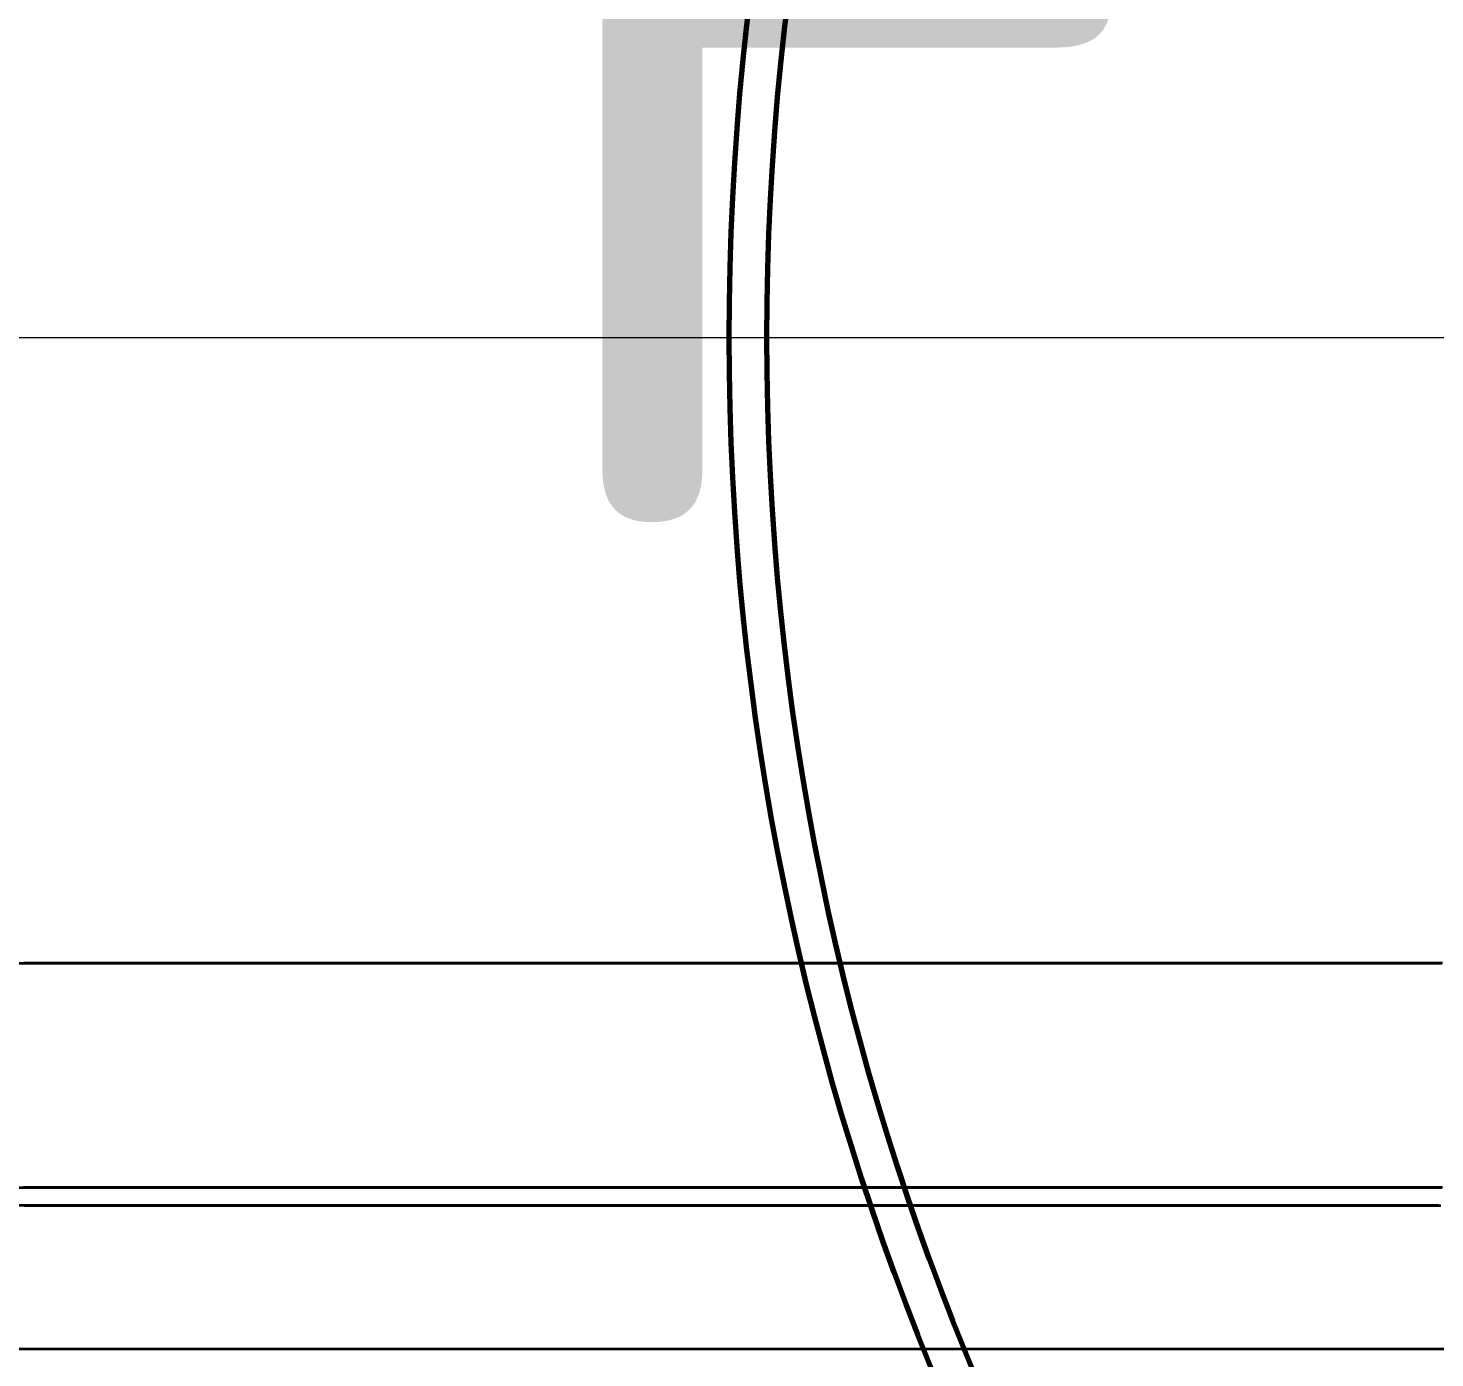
# Model space of a CAD drawing. Header units: millimetres. Extents: x 0 to 2382, y 0 to 420.
# Drawn here: x 299.89 to 307.34, y 224.6 to 231.64 of the extents above; entities that cross this region are included whole.
import ezdxf
from ezdxf.enums import TextEntityAlignment as Align

# ---------------------------------------------------------------- set-up
doc = ezdxf.new("R2010")
doc.units = ezdxf.units.MM
doc.linetypes.add('IRAM-E-TRAZOS', pattern=[5, 4, -1])
doc.linetypes.add('IRAM-F-TRAZO-PUNTO', pattern=[20, 15, -2, 1, -2])
for name, color, linetype, lineweight in [('01-VISIBLE', 7, 'CONTINUOUS', 70), ('02-OCULTA', 4, 'IRAM-E-TRAZOS', 35), ('03-EJE', 1, 'IRAM-F-TRAZO-PUNTO', 18), ('04-COTA', 3, 'CONTINUOUS', 18), ('06-TEXTO', 7, 'CONTINUOUS', 25)]:
    doc.layers.add(name, color=color, linetype=linetype, lineweight=lineweight)
doc.styles.add('ISO3098', font='isocpeur.ttf')
doc.dimstyles.new('FLAMA-IRAM', dxfattribs={"dimtxt": 3.5, "dimasz": 3.5, "dimexe": 2, "dimexo": 1.5, "dimgap": 1, "dimtad": 1, "dimdec": 1, "dimtxsty": 'ISO3098', "dimblk": 'IRAM_FLECHA', "dimblk1": 'IRAM_FLECHA', "dimblk2": 'IRAM_FLECHA', "dimcen": 2.5, "dimclrd": 256, "dimclre": 256, "dimclrt": 256, "dimazin": 3, "dimtfac": 1, "dimtmove": 0, "dimatfit": 3, "dimlwd": 18, "dimlwe": 18})

# ---------------------------------------------------------------- blocks, each defined once
blk = doc.blocks.new('IRAM_FLECHA')
blk.add_solid([(0, 0), (-1, 0.125), (-1, -0.125)])

msp = doc.modelspace()

# ---------------------------------------------------------------- linework, layer by layer
at = {"layer": '01-VISIBLE'}
for radius in [20, 14.4, 14.2]:
    msp.add_circle((318, 230), radius, dxfattribs=at)
at = {"layer": '02-OCULTA'}
for points in [[(299.8282, 226.6875), (299.921, 226.6875), (300.0137, 226.6875), (300.1065, 226.6875), (300.1992, 226.6875), (300.292, 226.6875), (300.3847, 226.6875), (300.4775, 226.6875), (300.5702, 226.6875), (300.663, 226.6875), (300.7557, 226.6875), (300.8485, 226.6875), (300.9412, 226.6875), (301.034, 226.6875), (301.1267, 226.6875), (301.2195, 226.6875), (301.3122, 226.6875), (301.405, 226.6875), (301.4977, 226.6875), (301.5905, 226.6875), (301.6832, 226.6875), (301.776, 226.6875), (301.8687, 226.6875), (301.9615, 226.6875), (302.0542, 226.6875), (302.147, 226.6875), (302.2397, 226.6875), (302.3325, 226.6875), (302.4252, 226.6875), (302.518, 226.6875), (302.6107, 226.6875), (302.7035, 226.6875), (302.7962, 226.6875), (302.889, 226.6875), (302.9817, 226.6875), (303.0745, 226.6875), (303.1672, 226.6875), (303.26, 226.6875), (303.3527, 226.6875), (303.4455, 226.6875), (303.5382, 226.6875), (303.631, 226.6875), (303.7237, 226.6875), (303.8165, 226.6875), (303.9092, 226.6875), (304.002, 226.6875), (304.0947, 226.6875), (304.1875, 226.6875), (304.2802, 226.6875), (304.373, 226.6875), (304.4657, 226.6875), (304.5585, 226.6875), (304.6512, 226.6875), (304.744, 226.6875), (304.8367, 226.6875), (304.9295, 226.6875), (305.0222, 226.6875), (305.115, 226.6875), (305.2077, 226.6875), (305.3005, 226.6875), (305.3932, 226.6875), (305.486, 226.6875), (305.5787, 226.6875), (305.6715, 226.6875), (305.7642, 226.6875), (305.857, 226.6875), (305.9497, 226.6875), (306.0425, 226.6875), (306.1352, 226.6875), (306.228, 226.6875), (306.3207, 226.6875), (306.4135, 226.6875), (306.5062, 226.6875), (306.599, 226.6875), (306.6917, 226.6875), (306.7845, 226.6875), (306.8772, 226.6875), (306.97, 226.6875), (307.0627, 226.6875), (307.1555, 226.6875), (307.2482, 226.6875), (307.341, 226.6875)], [(299.859, 226.6875), (299.9541, 226.6875), (300.0492, 226.6875), (300.1444, 226.6875), (300.2395, 226.6875), (300.3346, 226.6875), (300.4297, 226.6875), (300.5249, 226.6875), (300.62, 226.6875), (300.7151, 226.6875), (300.8102, 226.6875), (300.9054, 226.6875), (301.0005, 226.6875), (301.0956, 226.6875), (301.1907, 226.6875), (301.2859, 226.6875), (301.381, 226.6875), (301.4761, 226.6875), (301.5712, 226.6875), (301.6664, 226.6875), (301.7615, 226.6875), (301.8566, 226.6875), (301.9517, 226.6875), (302.0469, 226.6875), (302.142, 226.6875), (302.2371, 226.6875), (302.3322, 226.6875), (302.4274, 226.6875), (302.5225, 226.6875), (302.6176, 226.6875), (302.7127, 226.6875), (302.8079, 226.6875), (302.903, 226.6875), (302.9981, 226.6875), (303.0932, 226.6875), (303.1884, 226.6875), (303.2835, 226.6875), (303.3786, 226.6875), (303.4737, 226.6875), (303.5689, 226.6875), (303.664, 226.6875), (303.7591, 226.6875), (303.8542, 226.6875), (303.9494, 226.6875), (304.0445, 226.6875), (304.1396, 226.6875), (304.2347, 226.6875), (304.3299, 226.6875), (304.425, 226.6875), (304.5201, 226.6875), (304.6152, 226.6875), (304.7104, 226.6875), (304.8055, 226.6875), (304.9006, 226.6875), (304.9957, 226.6875), (305.0909, 226.6875), (305.186, 226.6875), (305.2811, 226.6875), (305.3762, 226.6875), (305.4714, 226.6875), (305.5665, 226.6875), (305.6616, 226.6875), (305.7567, 226.6875), (305.8519, 226.6875), (305.947, 226.6875), (306.0421, 226.6875), (306.1372, 226.6875), (306.2324, 226.6875), (306.3275, 226.6875), (306.4226, 226.6875), (306.5177, 226.6875), (306.6129, 226.6875), (306.708, 226.6875), (306.8031, 226.6875), (306.8982, 226.6875), (306.9934, 226.6875), (307.0885, 226.6875), (307.1836, 226.6875), (307.2787, 226.6875), (307.3739, 226.6875)], [(307.3625, 226.6875), (307.3125, 226.6875), (307.2625, 226.6875), (307.2125, 226.6875), (307.1625, 226.6875), (307.1125, 226.6875), (307.0625, 226.6875), (307.0125, 226.6875), (306.9625, 226.6875), (306.9125, 226.6875), (306.8625, 226.6875), (306.8125, 226.6875), (306.7625, 226.6875), (306.7125, 226.6875), (306.6625, 226.6875), (306.6125, 226.6875), (306.5625, 226.6875), (306.5125, 226.6875), (306.4625, 226.6875), (306.4125, 226.6875), (306.3625, 226.6875), (306.3125, 226.6875), (306.2625, 226.6875), (306.2125, 226.6875), (306.1625, 226.6875), (306.1125, 226.6875), (306.0625, 226.6875), (306.0125, 226.6875), (305.9625, 226.6875), (305.9125, 226.6875), (305.8625, 226.6875), (305.8125, 226.6875), (305.7625, 226.6875), (305.7125, 226.6875), (305.6625, 226.6875), (305.6125, 226.6875), (305.5625, 226.6875), (305.5125, 226.6875), (305.4625, 226.6875), (305.4125, 226.6875), (305.3625, 226.6875), (305.3125, 226.6875), (305.2625, 226.6875), (305.2125, 226.6875), (305.1625, 226.6875), (305.1125, 226.6875), (305.0625, 226.6875), (305.0125, 226.6875), (304.9625, 226.6875), (304.9125, 226.6875), (304.8625, 226.6875), (304.8125, 226.6875), (304.7625, 226.6875), (304.7125, 226.6875), (304.6625, 226.6875), (304.6125, 226.6875), (304.5625, 226.6875), (304.5125, 226.6875), (304.4625, 226.6875), (304.4125, 226.6875), (304.3625, 226.6875), (304.3125, 226.6875), (304.2625, 226.6875), (304.2125, 226.6875), (304.1625, 226.6875), (304.1125, 226.6875), (304.0625, 226.6875), (304.0125, 226.6875), (303.9625, 226.6875), (303.9125, 226.6875), (303.8625, 226.6875), (303.8125, 226.6875), (303.7625, 226.6875), (303.7125, 226.6875), (303.6625, 226.6875), (303.6125, 226.6875), (303.5625, 226.6875), (303.5125, 226.6875), (303.4625, 226.6875), (303.4125, 226.6875), (303.3625, 226.6875), (303.3125, 226.6875), (303.2625, 226.6875), (303.2125, 226.6875), (303.1625, 226.6875), (303.1125, 226.6875), (303.0625, 226.6875), (303.0125, 226.6875), (302.9625, 226.6875), (302.9125, 226.6875), (302.8625, 226.6875), (302.8125, 226.6875), (302.7625, 226.6875), (302.7125, 226.6875), (302.6625, 226.6875), (302.6125, 226.6875), (302.5625, 226.6875), (302.5125, 226.6875), (302.4625, 226.6875), (302.4125, 226.6875), (302.3625, 226.6875), (302.3125, 226.6875), (302.2625, 226.6875), (302.2125, 226.6875), (302.1625, 226.6875), (302.1125, 226.6875), (302.0625, 226.6875), (302.0125, 226.6875), (301.9625, 226.6875), (301.9125, 226.6875), (301.8625, 226.6875), (301.8125, 226.6875), (301.7625, 226.6875), (301.7125, 226.6875), (301.6625, 226.6875), (301.6125, 226.6875), (301.5625, 226.6875), (301.5125, 226.6875), (301.4625, 226.6875), (301.4125, 226.6875), (301.3625, 226.6875), (301.3125, 226.6875), (301.2625, 226.6875), (301.2125, 226.6875), (301.1625, 226.6875), (301.1125, 226.6875), (301.0625, 226.6875), (301.0125, 226.6875), (300.9625, 226.6875), (300.9125, 226.6875), (300.8625, 226.6875), (300.8125, 226.6875), (300.7625, 226.6875), (300.7125, 226.6875), (300.6625, 226.6875), (300.6125, 226.6875), (300.5625, 226.6875), (300.5125, 226.6875), (300.4625, 226.6875), (300.4125, 226.6875), (300.3625, 226.6875), (300.3125, 226.6875), (300.2625, 226.6875), (300.2125, 226.6875), (300.1625, 226.6875), (300.1125, 226.6875), (300.0625, 226.6875), (300.0125, 226.6875), (299.9625, 226.6875), (299.9125, 226.6875), (299.8625, 226.6875)], [(307.3789, 226.6875), (307.3288, 226.6875), (307.2787, 226.6875), (307.2287, 226.6875), (307.1786, 226.6875), (307.1286, 226.6875), (307.0785, 226.6875), (307.0284, 226.6875), (306.9784, 226.6875), (306.9283, 226.6875), (306.8782, 226.6875), (306.8282, 226.6875), (306.7781, 226.6875), (306.728, 226.6875), (306.678, 226.6875), (306.6279, 226.6875), (306.5778, 226.6875), (306.5278, 226.6875), (306.4777, 226.6875), (306.4276, 226.6875), (306.3776, 226.6875), (306.3275, 226.6875), (306.2774, 226.6875), (306.2274, 226.6875), (306.1773, 226.6875), (306.1272, 226.6875), (306.0772, 226.6875), (306.0271, 226.6875), (305.977, 226.6875), (305.927, 226.6875), (305.8769, 226.6875), (305.8268, 226.6875), (305.7768, 226.6875), (305.7267, 226.6875), (305.6766, 226.6875), (305.6266, 226.6875), (305.5765, 226.6875), (305.5264, 226.6875), (305.4764, 226.6875), (305.4263, 226.6875), (305.3762, 226.6875), (305.3262, 226.6875), (305.2761, 226.6875), (305.2261, 226.6875), (305.176, 226.6875), (305.1259, 226.6875), (305.0759, 226.6875), (305.0258, 226.6875), (304.9757, 226.6875), (304.9257, 226.6875), (304.8756, 226.6875), (304.8255, 226.6875), (304.7755, 226.6875), (304.7254, 226.6875), (304.6753, 226.6875), (304.6253, 226.6875), (304.5752, 226.6875), (304.5251, 226.6875), (304.4751, 226.6875), (304.425, 226.6875), (304.3749, 226.6875), (304.3249, 226.6875), (304.2748, 226.6875), (304.2247, 226.6875), (304.1747, 226.6875), (304.1246, 226.6875), (304.0745, 226.6875), (304.0245, 226.6875), (303.9744, 226.6875), (303.9243, 226.6875), (303.8743, 226.6875), (303.8242, 226.6875), (303.7741, 226.6875), (303.7241, 226.6875), (303.674, 226.6875), (303.6239, 226.6875), (303.5739, 226.6875), (303.5238, 226.6875), (303.4737, 226.6875), (303.4237, 226.6875), (303.3736, 226.6875), (303.3236, 226.6875), (303.2735, 226.6875), (303.2234, 226.6875), (303.1734, 226.6875), (303.1233, 226.6875), (303.0732, 226.6875), (303.0232, 226.6875), (302.9731, 226.6875), (302.923, 226.6875), (302.873, 226.6875), (302.8229, 226.6875), (302.7728, 226.6875), (302.7228, 226.6875), (302.6727, 226.6875), (302.6226, 226.6875), (302.5726, 226.6875), (302.5225, 226.6875), (302.4724, 226.6875), (302.4224, 226.6875), (302.3723, 226.6875), (302.3222, 226.6875), (302.2722, 226.6875), (302.2221, 226.6875), (302.172, 226.6875), (302.122, 226.6875), (302.0719, 226.6875), (302.0218, 226.6875), (301.9718, 226.6875), (301.9217, 226.6875), (301.8716, 226.6875), (301.8216, 226.6875), (301.7715, 226.6875), (301.7214, 226.6875), (301.6714, 226.6875), (301.6213, 226.6875), (301.5712, 226.6875), (301.5212, 226.6875), (301.4711, 226.6875), (301.4211, 226.6875), (301.371, 226.6875), (301.3209, 226.6875), (301.2709, 226.6875), (301.2208, 226.6875), (301.1707, 226.6875), (301.1207, 226.6875), (301.0706, 226.6875), (301.0205, 226.6875), (300.9705, 226.6875), (300.9204, 226.6875), (300.8703, 226.6875), (300.8203, 226.6875), (300.7702, 226.6875), (300.7201, 226.6875), (300.6701, 226.6875), (300.62, 226.6875), (300.5699, 226.6875), (300.5199, 226.6875), (300.4698, 226.6875), (300.4197, 226.6875), (300.3697, 226.6875), (300.3196, 226.6875), (300.2695, 226.6875), (300.2195, 226.6875), (300.1694, 226.6875), (300.1193, 226.6875), (300.0693, 226.6875), (300.0192, 226.6875), (299.9691, 226.6875), (299.9191, 226.6875), (299.869, 226.6875)], [(299.8282, 225.5), (299.921, 225.5), (300.0137, 225.5), (300.1065, 225.5), (300.1992, 225.5), (300.292, 225.5), (300.3847, 225.5), (300.4775, 225.5), (300.5702, 225.5), (300.663, 225.5), (300.7557, 225.5), (300.8485, 225.5), (300.9412, 225.5), (301.034, 225.5), (301.1267, 225.5), (301.2195, 225.5), (301.3122, 225.5), (301.405, 225.5), (301.4977, 225.5), (301.5905, 225.5), (301.6832, 225.5), (301.776, 225.5), (301.8687, 225.5), (301.9615, 225.5), (302.0542, 225.5), (302.147, 225.5), (302.2397, 225.5), (302.3325, 225.5), (302.4252, 225.5), (302.518, 225.5), (302.6107, 225.5), (302.7035, 225.5), (302.7962, 225.5), (302.889, 225.5), (302.9817, 225.5), (303.0745, 225.5), (303.1672, 225.5), (303.26, 225.5), (303.3527, 225.5), (303.4455, 225.5), (303.5382, 225.5), (303.631, 225.5), (303.7237, 225.5), (303.8165, 225.5), (303.9092, 225.5), (304.002, 225.5), (304.0947, 225.5), (304.1875, 225.5), (304.2802, 225.5), (304.373, 225.5), (304.4657, 225.5), (304.5585, 225.5), (304.6512, 225.5), (304.744, 225.5), (304.8367, 225.5), (304.9295, 225.5), (305.0222, 225.5), (305.115, 225.5), (305.2077, 225.5), (305.3005, 225.5), (305.3932, 225.5), (305.486, 225.5), (305.5787, 225.5), (305.6715, 225.5), (305.7642, 225.5), (305.857, 225.5), (305.9497, 225.5), (306.0425, 225.5), (306.1352, 225.5), (306.228, 225.5), (306.3207, 225.5), (306.4135, 225.5), (306.5062, 225.5), (306.599, 225.5), (306.6917, 225.5), (306.7845, 225.5), (306.8772, 225.5), (306.97, 225.5), (307.0627, 225.5), (307.1555, 225.5), (307.2482, 225.5), (307.341, 225.5)], [(299.859, 225.5), (299.9541, 225.5), (300.0492, 225.5), (300.1444, 225.5), (300.2395, 225.5), (300.3346, 225.5), (300.4297, 225.5), (300.5249, 225.5), (300.62, 225.5), (300.7151, 225.5), (300.8102, 225.5), (300.9054, 225.5), (301.0005, 225.5), (301.0956, 225.5), (301.1907, 225.5), (301.2859, 225.5), (301.381, 225.5), (301.4761, 225.5), (301.5712, 225.5), (301.6664, 225.5), (301.7615, 225.5), (301.8566, 225.5), (301.9517, 225.5), (302.0469, 225.5), (302.142, 225.5), (302.2371, 225.5), (302.3322, 225.5), (302.4274, 225.5), (302.5225, 225.5), (302.6176, 225.5), (302.7127, 225.5), (302.8079, 225.5), (302.903, 225.5), (302.9981, 225.5), (303.0932, 225.5), (303.1884, 225.5), (303.2835, 225.5), (303.3786, 225.5), (303.4737, 225.5), (303.5689, 225.5), (303.664, 225.5), (303.7591, 225.5), (303.8542, 225.5), (303.9494, 225.5), (304.0445, 225.5), (304.1396, 225.5), (304.2347, 225.5), (304.3299, 225.5), (304.425, 225.5), (304.5201, 225.5), (304.6152, 225.5), (304.7104, 225.5), (304.8055, 225.5), (304.9006, 225.5), (304.9957, 225.5), (305.0909, 225.5), (305.186, 225.5), (305.2811, 225.5), (305.3762, 225.5), (305.4714, 225.5), (305.5665, 225.5), (305.6616, 225.5), (305.7567, 225.5), (305.8519, 225.5), (305.947, 225.5), (306.0421, 225.5), (306.1372, 225.5), (306.2324, 225.5), (306.3275, 225.5), (306.4226, 225.5), (306.5177, 225.5), (306.6129, 225.5), (306.708, 225.5), (306.8031, 225.5), (306.8982, 225.5), (306.9934, 225.5), (307.0885, 225.5), (307.1836, 225.5), (307.2787, 225.5), (307.3739, 225.5)], [(299.859, 225.5), (299.9541, 225.5), (300.0492, 225.5), (300.1444, 225.5), (300.2395, 225.5), (300.3346, 225.5), (300.4297, 225.5), (300.5249, 225.5), (300.62, 225.5), (300.7151, 225.5), (300.8102, 225.5), (300.9054, 225.5), (301.0005, 225.5), (301.0956, 225.5), (301.1907, 225.5), (301.2859, 225.5), (301.381, 225.5), (301.4761, 225.5), (301.5712, 225.5), (301.6664, 225.5), (301.7615, 225.5), (301.8566, 225.5), (301.9517, 225.5), (302.0469, 225.5), (302.142, 225.5), (302.2371, 225.5), (302.3322, 225.5), (302.4274, 225.5), (302.5225, 225.5), (302.6176, 225.5), (302.7127, 225.5), (302.8079, 225.5), (302.903, 225.5), (302.9981, 225.5), (303.0932, 225.5), (303.1884, 225.5), (303.2835, 225.5), (303.3786, 225.5), (303.4737, 225.5), (303.5689, 225.5), (303.664, 225.5), (303.7591, 225.5), (303.8542, 225.5), (303.9494, 225.5), (304.0445, 225.5), (304.1396, 225.5), (304.2347, 225.5), (304.3299, 225.5), (304.425, 225.5), (304.5201, 225.5), (304.6152, 225.5), (304.7104, 225.5), (304.8055, 225.5), (304.9006, 225.5), (304.9957, 225.5), (305.0909, 225.5), (305.186, 225.5), (305.2811, 225.5), (305.3762, 225.5), (305.4714, 225.5), (305.5665, 225.5), (305.6616, 225.5), (305.7567, 225.5), (305.8519, 225.5), (305.947, 225.5), (306.0421, 225.5), (306.1372, 225.5), (306.2324, 225.5), (306.3275, 225.5), (306.4226, 225.5), (306.5177, 225.5), (306.6129, 225.5), (306.708, 225.5), (306.8031, 225.5), (306.8982, 225.5), (306.9934, 225.5), (307.0885, 225.5), (307.1836, 225.5), (307.2787, 225.5), (307.3739, 225.5)], [(307.3625, 225.5), (307.3125, 225.5), (307.2625, 225.5), (307.2125, 225.5), (307.1625, 225.5), (307.1125, 225.5), (307.0625, 225.5), (307.0125, 225.5), (306.9625, 225.5), (306.9125, 225.5), (306.8625, 225.5), (306.8125, 225.5), (306.7625, 225.5), (306.7125, 225.5), (306.6625, 225.5), (306.6125, 225.5), (306.5625, 225.5), (306.5125, 225.5), (306.4625, 225.5), (306.4125, 225.5), (306.3625, 225.5), (306.3125, 225.5), (306.2625, 225.5), (306.2125, 225.5), (306.1625, 225.5), (306.1125, 225.5), (306.0625, 225.5), (306.0125, 225.5), (305.9625, 225.5), (305.9125, 225.5), (305.8625, 225.5), (305.8125, 225.5), (305.7625, 225.5), (305.7125, 225.5), (305.6625, 225.5), (305.6125, 225.5), (305.5625, 225.5), (305.5125, 225.5), (305.4625, 225.5), (305.4125, 225.5), (305.3625, 225.5), (305.3125, 225.5), (305.2625, 225.5), (305.2125, 225.5), (305.1625, 225.5), (305.1125, 225.5), (305.0625, 225.5), (305.0125, 225.5), (304.9625, 225.5), (304.9125, 225.5), (304.8625, 225.5), (304.8125, 225.5), (304.7625, 225.5), (304.7125, 225.5), (304.6625, 225.5), (304.6125, 225.5), (304.5625, 225.5), (304.5125, 225.5), (304.4625, 225.5), (304.4125, 225.5), (304.3625, 225.5), (304.3125, 225.5), (304.2625, 225.5), (304.2125, 225.5), (304.1625, 225.5), (304.1125, 225.5), (304.0625, 225.5), (304.0125, 225.5), (303.9625, 225.5), (303.9125, 225.5), (303.8625, 225.5), (303.8125, 225.5), (303.7625, 225.5), (303.7125, 225.5), (303.6625, 225.5), (303.6125, 225.5), (303.5625, 225.5), (303.5125, 225.5), (303.4625, 225.5), (303.4125, 225.5), (303.3625, 225.5), (303.3125, 225.5), (303.2625, 225.5), (303.2125, 225.5), (303.1625, 225.5), (303.1125, 225.5), (303.0625, 225.5), (303.0125, 225.5), (302.9625, 225.5), (302.9125, 225.5), (302.8625, 225.5), (302.8125, 225.5), (302.7625, 225.5), (302.7125, 225.5), (302.6625, 225.5), (302.6125, 225.5), (302.5625, 225.5), (302.5125, 225.5), (302.4625, 225.5), (302.4125, 225.5), (302.3625, 225.5), (302.3125, 225.5), (302.2625, 225.5), (302.2125, 225.5), (302.1625, 225.5), (302.1125, 225.5), (302.0625, 225.5), (302.0125, 225.5), (301.9625, 225.5), (301.9125, 225.5), (301.8625, 225.5), (301.8125, 225.5), (301.7625, 225.5), (301.7125, 225.5), (301.6625, 225.5), (301.6125, 225.5), (301.5625, 225.5), (301.5125, 225.5), (301.4625, 225.5), (301.4125, 225.5), (301.3625, 225.5), (301.3125, 225.5), (301.2625, 225.5), (301.2125, 225.5), (301.1625, 225.5), (301.1125, 225.5), (301.0625, 225.5), (301.0125, 225.5), (300.9625, 225.5), (300.9125, 225.5), (300.8625, 225.5), (300.8125, 225.5), (300.7625, 225.5), (300.7125, 225.5), (300.6625, 225.5), (300.6125, 225.5), (300.5625, 225.5), (300.5125, 225.5), (300.4625, 225.5), (300.4125, 225.5), (300.3625, 225.5), (300.3125, 225.5), (300.2625, 225.5), (300.2125, 225.5), (300.1625, 225.5), (300.1125, 225.5), (300.0625, 225.5), (300.0125, 225.5), (299.9625, 225.5), (299.9125, 225.5), (299.8625, 225.5)], [(307.3625, 225.5), (307.3125, 225.5), (307.2625, 225.5), (307.2125, 225.5), (307.1625, 225.5), (307.1125, 225.5), (307.0625, 225.5), (307.0125, 225.5), (306.9625, 225.5), (306.9125, 225.5), (306.8625, 225.5), (306.8125, 225.5), (306.7625, 225.5), (306.7125, 225.5), (306.6625, 225.5), (306.6125, 225.5), (306.5625, 225.5), (306.5125, 225.5), (306.4625, 225.5), (306.4125, 225.5), (306.3625, 225.5), (306.3125, 225.5), (306.2625, 225.5), (306.2125, 225.5), (306.1625, 225.5), (306.1125, 225.5), (306.0625, 225.5), (306.0125, 225.5), (305.9625, 225.5), (305.9125, 225.5), (305.8625, 225.5), (305.8125, 225.5), (305.7625, 225.5), (305.7125, 225.5), (305.6625, 225.5), (305.6125, 225.5), (305.5625, 225.5), (305.5125, 225.5), (305.4625, 225.5), (305.4125, 225.5), (305.3625, 225.5), (305.3125, 225.5), (305.2625, 225.5), (305.2125, 225.5), (305.1625, 225.5), (305.1125, 225.5), (305.0625, 225.5), (305.0125, 225.5), (304.9625, 225.5), (304.9125, 225.5), (304.8625, 225.5), (304.8125, 225.5), (304.7625, 225.5), (304.7125, 225.5), (304.6625, 225.5), (304.6125, 225.5), (304.5625, 225.5), (304.5125, 225.5), (304.4625, 225.5), (304.4125, 225.5), (304.3625, 225.5), (304.3125, 225.5), (304.2625, 225.5), (304.2125, 225.5), (304.1625, 225.5), (304.1125, 225.5), (304.0625, 225.5), (304.0125, 225.5), (303.9625, 225.5), (303.9125, 225.5), (303.8625, 225.5), (303.8125, 225.5), (303.7625, 225.5), (303.7125, 225.5), (303.6625, 225.5), (303.6125, 225.5), (303.5625, 225.5), (303.5125, 225.5), (303.4625, 225.5), (303.4125, 225.5), (303.3625, 225.5), (303.3125, 225.5), (303.2625, 225.5), (303.2125, 225.5), (303.1625, 225.5), (303.1125, 225.5), (303.0625, 225.5), (303.0125, 225.5), (302.9625, 225.5), (302.9125, 225.5), (302.8625, 225.5), (302.8125, 225.5), (302.7625, 225.5), (302.7125, 225.5), (302.6625, 225.5), (302.6125, 225.5), (302.5625, 225.5), (302.5125, 225.5), (302.4625, 225.5), (302.4125, 225.5), (302.3625, 225.5), (302.3125, 225.5), (302.2625, 225.5), (302.2125, 225.5), (302.1625, 225.5), (302.1125, 225.5), (302.0625, 225.5), (302.0125, 225.5), (301.9625, 225.5), (301.9125, 225.5), (301.8625, 225.5), (301.8125, 225.5), (301.7625, 225.5), (301.7125, 225.5), (301.6625, 225.5), (301.6125, 225.5), (301.5625, 225.5), (301.5125, 225.5), (301.4625, 225.5), (301.4125, 225.5), (301.3625, 225.5), (301.3125, 225.5), (301.2625, 225.5), (301.2125, 225.5), (301.1625, 225.5), (301.1125, 225.5), (301.0625, 225.5), (301.0125, 225.5), (300.9625, 225.5), (300.9125, 225.5), (300.8625, 225.5), (300.8125, 225.5), (300.7625, 225.5), (300.7125, 225.5), (300.6625, 225.5), (300.6125, 225.5), (300.5625, 225.5), (300.5125, 225.5), (300.4625, 225.5), (300.4125, 225.5), (300.3625, 225.5), (300.3125, 225.5), (300.2625, 225.5), (300.2125, 225.5), (300.1625, 225.5), (300.1125, 225.5), (300.0625, 225.5), (300.0125, 225.5), (299.9625, 225.5), (299.9125, 225.5), (299.8625, 225.5)], [(299.8671, 225.5), (299.9172, 225.5), (299.9674, 225.5), (300.0175, 225.5), (300.0677, 225.5), (300.1178, 225.5), (300.168, 225.5), (300.2182, 225.5), (300.2683, 225.5), (300.3185, 225.5), (300.3686, 225.5), (300.4188, 225.5), (300.4689, 225.5), (300.5191, 225.5), (300.5692, 225.5), (300.6194, 225.5), (300.6696, 225.5), (300.7197, 225.5), (300.7699, 225.5), (300.82, 225.5), (300.8702, 225.5), (300.9203, 225.5), (300.9705, 225.5), (301.0207, 225.5), (301.0708, 225.5), (301.121, 225.5), (301.1711, 225.5), (301.2213, 225.5), (301.2714, 225.5), (301.3216, 225.5), (301.3718, 225.5), (301.4219, 225.5), (301.4721, 225.5), (301.5222, 225.5), (301.5724, 225.5), (301.6225, 225.5), (301.6727, 225.5), (301.7229, 225.5), (301.773, 225.5), (301.8232, 225.5), (301.8733, 225.5), (301.9235, 225.5), (301.9736, 225.5), (302.0238, 225.5), (302.074, 225.5), (302.1241, 225.5), (302.1743, 225.5), (302.2244, 225.5), (302.2746, 225.5), (302.3247, 225.5), (302.3749, 225.5), (302.425, 225.5), (302.4752, 225.5), (302.5254, 225.5), (302.5755, 225.5), (302.6257, 225.5), (302.6758, 225.5), (302.726, 225.5), (302.7761, 225.5), (302.8263, 225.5), (302.8765, 225.5), (302.9266, 225.5), (302.9768, 225.5), (303.0269, 225.5), (303.0771, 225.5), (303.1272, 225.5), (303.1774, 225.5), (303.2276, 225.5), (303.2777, 225.5), (303.3279, 225.5), (303.378, 225.5), (303.4282, 225.5), (303.4783, 225.5), (303.5285, 225.5), (303.5787, 225.5), (303.6288, 225.5), (303.679, 225.5), (303.7291, 225.5), (303.7793, 225.5), (303.8294, 225.5), (303.8796, 225.5), (303.9297, 225.5), (303.9799, 225.5), (304.0301, 225.5), (304.0802, 225.5), (304.1304, 225.5), (304.1805, 225.5), (304.2307, 225.5), (304.2808, 225.5), (304.331, 225.5), (304.3812, 225.5), (304.4313, 225.5), (304.4815, 225.5), (304.5316, 225.5), (304.5818, 225.5), (304.6319, 225.5), (304.6821, 225.5), (304.7323, 225.5), (304.7824, 225.5), (304.8326, 225.5), (304.8827, 225.5), (304.9329, 225.5), (304.983, 225.5), (305.0332, 225.5), (305.0834, 225.5), (305.1335, 225.5), (305.1837, 225.5), (305.2338, 225.5), (305.284, 225.5), (305.3341, 225.5), (305.3843, 225.5), (305.4344, 225.5), (305.4846, 225.5), (305.5348, 225.5), (305.5849, 225.5), (305.6351, 225.5), (305.6852, 225.5), (305.7354, 225.5), (305.7855, 225.5), (305.8357, 225.5), (305.8859, 225.5), (305.936, 225.5), (305.9862, 225.5), (306.0363, 225.5), (306.0865, 225.5), (306.1366, 225.5), (306.1868, 225.5), (306.237, 225.5), (306.2871, 225.5), (306.3373, 225.5), (306.3874, 225.5), (306.4376, 225.5), (306.4877, 225.5), (306.5379, 225.5), (306.5881, 225.5), (306.6382, 225.5), (306.6884, 225.5), (306.7385, 225.5), (306.7887, 225.5), (306.8388, 225.5), (306.889, 225.5), (306.9392, 225.5), (306.9893, 225.5), (307.0395, 225.5), (307.0896, 225.5), (307.1398, 225.5), (307.1899, 225.5), (307.2401, 225.5), (307.2902, 225.5), (307.3404, 225.5)], [(307.3789, 225.5), (307.3288, 225.5), (307.2787, 225.5), (307.2287, 225.5), (307.1786, 225.5), (307.1286, 225.5), (307.0785, 225.5), (307.0284, 225.5), (306.9784, 225.5), (306.9283, 225.5), (306.8782, 225.5), (306.8282, 225.5), (306.7781, 225.5), (306.728, 225.5), (306.678, 225.5), (306.6279, 225.5), (306.5778, 225.5), (306.5278, 225.5), (306.4777, 225.5), (306.4276, 225.5), (306.3776, 225.5), (306.3275, 225.5), (306.2774, 225.5), (306.2274, 225.5), (306.1773, 225.5), (306.1272, 225.5), (306.0772, 225.5), (306.0271, 225.5), (305.977, 225.5), (305.927, 225.5), (305.8769, 225.5), (305.8268, 225.5), (305.7768, 225.5), (305.7267, 225.5), (305.6766, 225.5), (305.6266, 225.5), (305.5765, 225.5), (305.5264, 225.5), (305.4764, 225.5), (305.4263, 225.5), (305.3762, 225.5), (305.3262, 225.5), (305.2761, 225.5), (305.2261, 225.5), (305.176, 225.5), (305.1259, 225.5), (305.0759, 225.5), (305.0258, 225.5), (304.9757, 225.5), (304.9257, 225.5), (304.8756, 225.5), (304.8255, 225.5), (304.7755, 225.5), (304.7254, 225.5), (304.6753, 225.5), (304.6253, 225.5), (304.5752, 225.5), (304.5251, 225.5), (304.4751, 225.5), (304.425, 225.5), (304.3749, 225.5), (304.3249, 225.5), (304.2748, 225.5), (304.2247, 225.5), (304.1747, 225.5), (304.1246, 225.5), (304.0745, 225.5), (304.0245, 225.5), (303.9744, 225.5), (303.9243, 225.5), (303.8743, 225.5), (303.8242, 225.5), (303.7741, 225.5), (303.7241, 225.5), (303.674, 225.5), (303.6239, 225.5), (303.5739, 225.5), (303.5238, 225.5), (303.4737, 225.5), (303.4237, 225.5), (303.3736, 225.5), (303.3236, 225.5), (303.2735, 225.5), (303.2234, 225.5), (303.1734, 225.5), (303.1233, 225.5), (303.0732, 225.5), (303.0232, 225.5), (302.9731, 225.5), (302.923, 225.5), (302.873, 225.5), (302.8229, 225.5), (302.7728, 225.5), (302.7228, 225.5), (302.6727, 225.5), (302.6226, 225.5), (302.5726, 225.5), (302.5225, 225.5), (302.4724, 225.5), (302.4224, 225.5), (302.3723, 225.5), (302.3222, 225.5), (302.2722, 225.5), (302.2221, 225.5), (302.172, 225.5), (302.122, 225.5), (302.0719, 225.5), (302.0218, 225.5), (301.9718, 225.5), (301.9217, 225.5), (301.8716, 225.5), (301.8216, 225.5), (301.7715, 225.5), (301.7214, 225.5), (301.6714, 225.5), (301.6213, 225.5), (301.5712, 225.5), (301.5212, 225.5), (301.4711, 225.5), (301.4211, 225.5), (301.371, 225.5), (301.3209, 225.5), (301.2709, 225.5), (301.2208, 225.5), (301.1707, 225.5), (301.1207, 225.5), (301.0706, 225.5), (301.0205, 225.5), (300.9705, 225.5), (300.9204, 225.5), (300.8703, 225.5), (300.8203, 225.5), (300.7702, 225.5), (300.7201, 225.5), (300.6701, 225.5), (300.62, 225.5), (300.5699, 225.5), (300.5199, 225.5), (300.4698, 225.5), (300.4197, 225.5), (300.3697, 225.5), (300.3196, 225.5), (300.2695, 225.5), (300.2195, 225.5), (300.1694, 225.5), (300.1193, 225.5), (300.0693, 225.5), (300.0192, 225.5), (299.9691, 225.5), (299.9191, 225.5), (299.869, 225.5)], [(307.3789, 225.5), (307.3288, 225.5), (307.2787, 225.5), (307.2287, 225.5), (307.1786, 225.5), (307.1286, 225.5), (307.0785, 225.5), (307.0284, 225.5), (306.9784, 225.5), (306.9283, 225.5), (306.8782, 225.5), (306.8282, 225.5), (306.7781, 225.5), (306.728, 225.5), (306.678, 225.5), (306.6279, 225.5), (306.5778, 225.5), (306.5278, 225.5), (306.4777, 225.5), (306.4276, 225.5), (306.3776, 225.5), (306.3275, 225.5), (306.2774, 225.5), (306.2274, 225.5), (306.1773, 225.5), (306.1272, 225.5), (306.0772, 225.5), (306.0271, 225.5), (305.977, 225.5), (305.927, 225.5), (305.8769, 225.5), (305.8268, 225.5), (305.7768, 225.5), (305.7267, 225.5), (305.6766, 225.5), (305.6266, 225.5), (305.5765, 225.5), (305.5264, 225.5), (305.4764, 225.5), (305.4263, 225.5), (305.3762, 225.5), (305.3262, 225.5), (305.2761, 225.5), (305.2261, 225.5), (305.176, 225.5), (305.1259, 225.5), (305.0759, 225.5), (305.0258, 225.5), (304.9757, 225.5), (304.9257, 225.5), (304.8756, 225.5), (304.8255, 225.5), (304.7755, 225.5), (304.7254, 225.5), (304.6753, 225.5), (304.6253, 225.5), (304.5752, 225.5), (304.5251, 225.5), (304.4751, 225.5), (304.425, 225.5), (304.3749, 225.5), (304.3249, 225.5), (304.2748, 225.5), (304.2247, 225.5), (304.1747, 225.5), (304.1246, 225.5), (304.0745, 225.5), (304.0245, 225.5), (303.9744, 225.5), (303.9243, 225.5), (303.8743, 225.5), (303.8242, 225.5), (303.7741, 225.5), (303.7241, 225.5), (303.674, 225.5), (303.6239, 225.5), (303.5739, 225.5), (303.5238, 225.5), (303.4737, 225.5), (303.4237, 225.5), (303.3736, 225.5), (303.3236, 225.5), (303.2735, 225.5), (303.2234, 225.5), (303.1734, 225.5), (303.1233, 225.5), (303.0732, 225.5), (303.0232, 225.5), (302.9731, 225.5), (302.923, 225.5), (302.873, 225.5), (302.8229, 225.5), (302.7728, 225.5), (302.7228, 225.5), (302.6727, 225.5), (302.6226, 225.5), (302.5726, 225.5), (302.5225, 225.5), (302.4724, 225.5), (302.4224, 225.5), (302.3723, 225.5), (302.3222, 225.5), (302.2722, 225.5), (302.2221, 225.5), (302.172, 225.5), (302.122, 225.5), (302.0719, 225.5), (302.0218, 225.5), (301.9718, 225.5), (301.9217, 225.5), (301.8716, 225.5), (301.8216, 225.5), (301.7715, 225.5), (301.7214, 225.5), (301.6714, 225.5), (301.6213, 225.5), (301.5712, 225.5), (301.5212, 225.5), (301.4711, 225.5), (301.4211, 225.5), (301.371, 225.5), (301.3209, 225.5), (301.2709, 225.5), (301.2208, 225.5), (301.1707, 225.5), (301.1207, 225.5), (301.0706, 225.5), (301.0205, 225.5), (300.9705, 225.5), (300.9204, 225.5), (300.8703, 225.5), (300.8203, 225.5), (300.7702, 225.5), (300.7201, 225.5), (300.6701, 225.5), (300.62, 225.5), (300.5699, 225.5), (300.5199, 225.5), (300.4698, 225.5), (300.4197, 225.5), (300.3697, 225.5), (300.3196, 225.5), (300.2695, 225.5), (300.2195, 225.5), (300.1694, 225.5), (300.1193, 225.5), (300.0693, 225.5), (300.0192, 225.5), (299.9691, 225.5), (299.9191, 225.5), (299.869, 225.5)], [(307.3576, 225.405), (307.3074, 225.405), (307.2573, 225.405), (307.2072, 225.405), (307.1571, 225.405), (307.1069, 225.405), (307.0568, 225.405), (307.0067, 225.405), (306.9565, 225.405), (306.9064, 225.405), (306.8563, 225.405), (306.8062, 225.405), (306.756, 225.405), (306.7059, 225.405), (306.6558, 225.405), (306.6056, 225.405), (306.5555, 225.405), (306.5054, 225.405), (306.4553, 225.405), (306.4051, 225.405), (306.355, 225.405), (306.3049, 225.405), (306.2547, 225.405), (306.2046, 225.405), (306.1545, 225.405), (306.1044, 225.405), (306.0542, 225.405), (306.0041, 225.405), (305.954, 225.405), (305.9038, 225.405), (305.8537, 225.405), (305.8036, 225.405), (305.7535, 225.405), (305.7033, 225.405), (305.6532, 225.405), (305.6031, 225.405), (305.553, 225.405), (305.5028, 225.405), (305.4527, 225.405), (305.4026, 225.405), (305.3524, 225.405), (305.3023, 225.405), (305.2522, 225.405), (305.2021, 225.405), (305.1519, 225.405), (305.1018, 225.405), (305.0517, 225.405), (305.0015, 225.405), (304.9514, 225.405), (304.9013, 225.405), (304.8512, 225.405), (304.801, 225.405), (304.7509, 225.405), (304.7008, 225.405), (304.6506, 225.405), (304.6005, 225.405), (304.5504, 225.405), (304.5003, 225.405), (304.4501, 225.405), (304.4, 225.405), (304.3499, 225.405), (304.2997, 225.405), (304.2496, 225.405), (304.1995, 225.405), (304.1494, 225.405), (304.0992, 225.405), (304.0491, 225.405), (303.999, 225.405), (303.9489, 225.405), (303.8987, 225.405), (303.8486, 225.405), (303.7985, 225.405), (303.7483, 225.405), (303.6982, 225.405), (303.6481, 225.405), (303.598, 225.405), (303.5478, 225.405), (303.4977, 225.405), (303.4476, 225.405), (303.3974, 225.405), (303.3473, 225.405), (303.2972, 225.405), (303.2471, 225.405), (303.1969, 225.405), (303.1468, 225.405), (303.0967, 225.405), (303.0465, 225.405), (302.9964, 225.405), (302.9463, 225.405), (302.8962, 225.405), (302.846, 225.405), (302.7959, 225.405), (302.7458, 225.405), (302.6956, 225.405), (302.6455, 225.405), (302.5954, 225.405), (302.5453, 225.405), (302.4951, 225.405), (302.445, 225.405), (302.3949, 225.405), (302.3447, 225.405), (302.2946, 225.405), (302.2445, 225.405), (302.1944, 225.405), (302.1442, 225.405), (302.0941, 225.405), (302.044, 225.405), (301.9939, 225.405), (301.9437, 225.405), (301.8936, 225.405), (301.8435, 225.405), (301.7933, 225.405), (301.7432, 225.405), (301.6931, 225.405), (301.643, 225.405), (301.5928, 225.405), (301.5427, 225.405), (301.4926, 225.405), (301.4424, 225.405), (301.3923, 225.405), (301.3422, 225.405), (301.2921, 225.405), (301.2419, 225.405), (301.1918, 225.405), (301.1417, 225.405), (301.0915, 225.405), (301.0414, 225.405), (300.9913, 225.405), (300.9412, 225.405), (300.891, 225.405), (300.8409, 225.405), (300.7908, 225.405), (300.7406, 225.405), (300.6905, 225.405), (300.6404, 225.405), (300.5903, 225.405), (300.5401, 225.405), (300.49, 225.405), (300.4399, 225.405), (300.3897, 225.405), (300.3396, 225.405), (300.2895, 225.405), (300.2394, 225.405), (300.1892, 225.405), (300.1391, 225.405), (300.089, 225.405), (300.0389, 225.405), (299.9887, 225.405), (299.9386, 225.405), (299.8885, 225.405), (299.8383, 225.405)], [(299.8657, 225.405), (299.9157, 225.405), (299.9658, 225.405), (300.0158, 225.405), (300.0658, 225.405), (300.1159, 225.405), (300.1659, 225.405), (300.2159, 225.405), (300.266, 225.405), (300.316, 225.405), (300.366, 225.405), (300.4161, 225.405), (300.4661, 225.405), (300.5161, 225.405), (300.5662, 225.405), (300.6162, 225.405), (300.6662, 225.405), (300.7163, 225.405), (300.7663, 225.405), (300.8163, 225.405), (300.8664, 225.405), (300.9164, 225.405), (300.9664, 225.405), (301.0165, 225.405), (301.0665, 225.405), (301.1165, 225.405), (301.1666, 225.405), (301.2166, 225.405), (301.2666, 225.405), (301.3167, 225.405), (301.3667, 225.405), (301.4167, 225.405), (301.4668, 225.405), (301.5168, 225.405), (301.5668, 225.405), (301.6169, 225.405), (301.6669, 225.405), (301.7169, 225.405), (301.7669, 225.405), (301.817, 225.405), (301.867, 225.405), (301.917, 225.405), (301.9671, 225.405), (302.0171, 225.405), (302.0671, 225.405), (302.1172, 225.405), (302.1672, 225.405), (302.2172, 225.405), (302.2673, 225.405), (302.3173, 225.405), (302.3673, 225.405), (302.4174, 225.405), (302.4674, 225.405), (302.5174, 225.405), (302.5675, 225.405), (302.6175, 225.405), (302.6675, 225.405), (302.7176, 225.405), (302.7676, 225.405), (302.8176, 225.405), (302.8677, 225.405), (302.9177, 225.405), (302.9677, 225.405), (303.0178, 225.405), (303.0678, 225.405), (303.1178, 225.405), (303.1679, 225.405), (303.2179, 225.405), (303.2679, 225.405), (303.318, 225.405), (303.368, 225.405), (303.418, 225.405), (303.4681, 225.405), (303.5181, 225.405), (303.5681, 225.405), (303.6181, 225.405), (303.6682, 225.405), (303.7182, 225.405), (303.7682, 225.405), (303.8183, 225.405), (303.8683, 225.405), (303.9183, 225.405), (303.9684, 225.405), (304.0184, 225.405), (304.0684, 225.405), (304.1185, 225.405), (304.1685, 225.405), (304.2185, 225.405), (304.2686, 225.405), (304.3186, 225.405), (304.3686, 225.405), (304.4187, 225.405), (304.4687, 225.405), (304.5187, 225.405), (304.5688, 225.405), (304.6188, 225.405), (304.6688, 225.405), (304.7189, 225.405), (304.7689, 225.405), (304.8189, 225.405), (304.869, 225.405), (304.919, 225.405), (304.969, 225.405), (305.0191, 225.405), (305.0691, 225.405), (305.1191, 225.405), (305.1692, 225.405), (305.2192, 225.405), (305.2692, 225.405), (305.3193, 225.405), (305.3693, 225.405), (305.4193, 225.405), (305.4694, 225.405), (305.5194, 225.405), (305.5694, 225.405), (305.6194, 225.405), (305.6695, 225.405), (305.7195, 225.405), (305.7695, 225.405), (305.8196, 225.405), (305.8696, 225.405), (305.9196, 225.405), (305.9697, 225.405), (306.0197, 225.405), (306.0697, 225.405), (306.1198, 225.405), (306.1698, 225.405), (306.2198, 225.405), (306.2699, 225.405), (306.3199, 225.405), (306.3699, 225.405), (306.42, 225.405), (306.47, 225.405), (306.52, 225.405), (306.5701, 225.405), (306.6201, 225.405), (306.6701, 225.405), (306.7202, 225.405), (306.7702, 225.405), (306.8202, 225.405), (306.8703, 225.405), (306.9203, 225.405), (306.9703, 225.405), (307.0204, 225.405), (307.0704, 225.405), (307.1204, 225.405), (307.1705, 225.405), (307.2205, 225.405), (307.2705, 225.405), (307.3206, 225.405), (307.3706, 225.405)], [(299.8244, 224.645), (299.9207, 224.645), (300.0171, 224.645), (300.1134, 224.645), (300.2097, 224.645), (300.306, 224.645), (300.4023, 224.645), (300.4986, 224.645), (300.5949, 224.645), (300.6912, 224.645), (300.7876, 224.645), (300.8839, 224.645), (300.9802, 224.645), (301.0765, 224.645), (301.1728, 224.645), (301.2691, 224.645), (301.3654, 224.645), (301.4617, 224.645), (301.5581, 224.645), (301.6544, 224.645), (301.7507, 224.645), (301.847, 224.645), (301.9433, 224.645), (302.0396, 224.645), (302.1359, 224.645), (302.2322, 224.645), (302.3286, 224.645), (302.4249, 224.645), (302.5212, 224.645), (302.6175, 224.645), (302.7138, 224.645), (302.8101, 224.645), (302.9064, 224.645), (303.0027, 224.645), (303.0991, 224.645), (303.1954, 224.645), (303.2917, 224.645), (303.388, 224.645), (303.4843, 224.645), (303.5806, 224.645), (303.6769, 224.645), (303.7732, 224.645), (303.8696, 224.645), (303.9659, 224.645), (304.0622, 224.645), (304.1585, 224.645), (304.2548, 224.645), (304.3511, 224.645), (304.4474, 224.645), (304.5437, 224.645), (304.6401, 224.645), (304.7364, 224.645), (304.8327, 224.645), (304.929, 224.645), (305.0253, 224.645), (305.1216, 224.645), (305.2179, 224.645), (305.3142, 224.645), (305.4106, 224.645), (305.5069, 224.645), (305.6032, 224.645), (305.6995, 224.645), (305.7958, 224.645), (305.8921, 224.645), (305.9884, 224.645), (306.0847, 224.645), (306.1811, 224.645), (306.2774, 224.645), (306.3737, 224.645), (306.47, 224.645), (306.5663, 224.645), (306.6626, 224.645), (306.7589, 224.645), (306.8552, 224.645), (306.9516, 224.645), (307.0479, 224.645), (307.1442, 224.645), (307.2405, 224.645), (307.3368, 224.645), (307.4331, 224.645)], [(299.8657, 224.645), (299.9157, 224.645), (299.9658, 224.645), (300.0158, 224.645), (300.0658, 224.645), (300.1159, 224.645), (300.1659, 224.645), (300.2159, 224.645), (300.266, 224.645), (300.316, 224.645), (300.366, 224.645), (300.4161, 224.645), (300.4661, 224.645), (300.5161, 224.645), (300.5662, 224.645), (300.6162, 224.645), (300.6662, 224.645), (300.7163, 224.645), (300.7663, 224.645), (300.8163, 224.645), (300.8664, 224.645), (300.9164, 224.645), (300.9664, 224.645), (301.0165, 224.645), (301.0665, 224.645), (301.1165, 224.645), (301.1666, 224.645), (301.2166, 224.645), (301.2666, 224.645), (301.3167, 224.645), (301.3667, 224.645), (301.4167, 224.645), (301.4668, 224.645), (301.5168, 224.645), (301.5668, 224.645), (301.6169, 224.645), (301.6669, 224.645), (301.7169, 224.645), (301.7669, 224.645), (301.817, 224.645), (301.867, 224.645), (301.917, 224.645), (301.9671, 224.645), (302.0171, 224.645), (302.0671, 224.645), (302.1172, 224.645), (302.1672, 224.645), (302.2172, 224.645), (302.2673, 224.645), (302.3173, 224.645), (302.3673, 224.645), (302.4174, 224.645), (302.4674, 224.645), (302.5174, 224.645), (302.5675, 224.645), (302.6175, 224.645), (302.6675, 224.645), (302.7176, 224.645), (302.7676, 224.645), (302.8176, 224.645), (302.8677, 224.645), (302.9177, 224.645), (302.9677, 224.645), (303.0178, 224.645), (303.0678, 224.645), (303.1178, 224.645), (303.1679, 224.645), (303.2179, 224.645), (303.2679, 224.645), (303.318, 224.645), (303.368, 224.645), (303.418, 224.645), (303.4681, 224.645), (303.5181, 224.645), (303.5681, 224.645), (303.6181, 224.645), (303.6682, 224.645), (303.7182, 224.645), (303.7682, 224.645), (303.8183, 224.645), (303.8683, 224.645), (303.9183, 224.645), (303.9684, 224.645), (304.0184, 224.645), (304.0684, 224.645), (304.1185, 224.645), (304.1685, 224.645), (304.2185, 224.645), (304.2686, 224.645), (304.3186, 224.645), (304.3686, 224.645), (304.4187, 224.645), (304.4687, 224.645), (304.5187, 224.645), (304.5688, 224.645), (304.6188, 224.645), (304.6688, 224.645), (304.7189, 224.645), (304.7689, 224.645), (304.8189, 224.645), (304.869, 224.645), (304.919, 224.645), (304.969, 224.645), (305.0191, 224.645), (305.0691, 224.645), (305.1191, 224.645), (305.1692, 224.645), (305.2192, 224.645), (305.2692, 224.645), (305.3193, 224.645), (305.3693, 224.645), (305.4193, 224.645), (305.4694, 224.645), (305.5194, 224.645), (305.5694, 224.645), (305.6194, 224.645), (305.6695, 224.645), (305.7195, 224.645), (305.7695, 224.645), (305.8196, 224.645), (305.8696, 224.645), (305.9196, 224.645), (305.9697, 224.645), (306.0197, 224.645), (306.0697, 224.645), (306.1198, 224.645), (306.1698, 224.645), (306.2198, 224.645), (306.2699, 224.645), (306.3199, 224.645), (306.3699, 224.645), (306.42, 224.645), (306.47, 224.645), (306.52, 224.645), (306.5701, 224.645), (306.6201, 224.645), (306.6701, 224.645), (306.7202, 224.645), (306.7702, 224.645), (306.8202, 224.645), (306.8703, 224.645), (306.9203, 224.645), (306.9703, 224.645), (307.0204, 224.645), (307.0704, 224.645), (307.1204, 224.645), (307.1705, 224.645), (307.2205, 224.645), (307.2705, 224.645), (307.3206, 224.645), (307.3706, 224.645)]]:
    msp.add_lwpolyline(points, dxfattribs=at)
for radius in [20, 20, 20, 14.4, 14.4, 14.4, 14.4, 14.4, 14.4, 14.4, 14.2, 14.2, 14.2, 14.2, 14.2, 14.2, 14.2]:
    msp.add_circle((318, 230), radius, dxfattribs=at)
at = {"layer": '03-EJE'}
for p, q in [((294, 230), (342, 230)), ((297.7, 230), (338.3, 230))]:
    msp.add_line(p, q, dxfattribs=at)

# ---------------------------------------------------------------- texts
at = {"layer": '06-TEXTO', "style": 'ISO3098'}
msp.add_text('F', height=5, dxfattribs=at).set_placement((304.1854, 231.5093), align=Align.MIDDLE_CENTER)

# ---------------------------------------------------------------- dimensions: what is measured, and where the dimension line sits
at = {"layer": '04-COTA'}
msp.add_linear_dim(base=(298, 201), p1=(298, 230), p2=(338, 230), dimstyle='FLAMA-IRAM', override={"dimlfac": 10, "dimpost": '%%c<>'}, dxfattribs=at).render()

doc.saveas('drawing.dxf')
